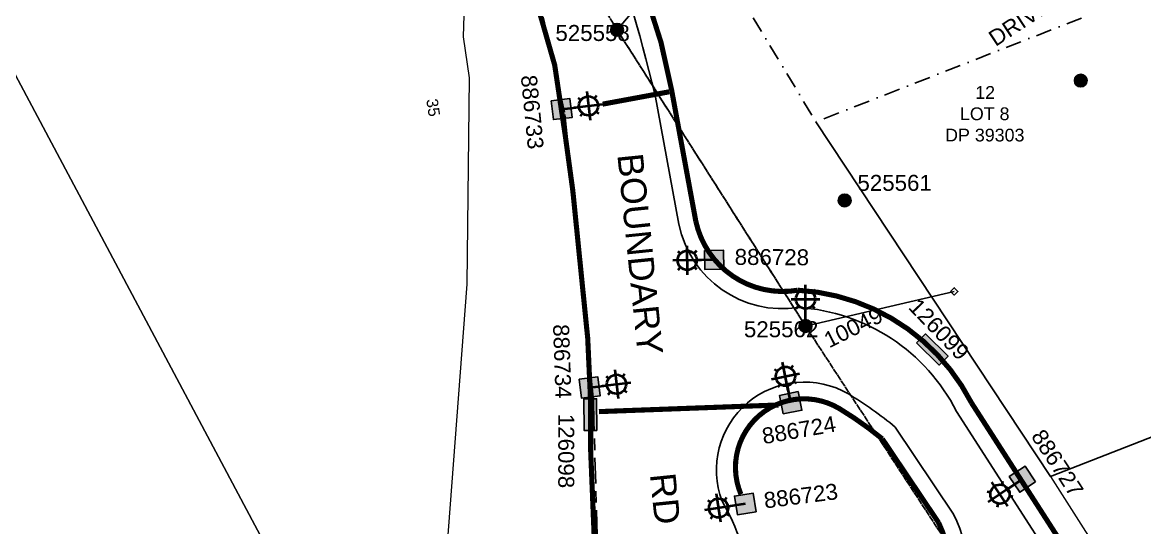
# Model space of a CAD drawing. Header units: metres. Extents: x 303471 to 304743, y 6269257 to 6269879.
# Drawn here: x 304085.2 to 304260.9, y 6269504.7 to 6269583.8 of the extents above; entities that cross this region are included whole.
import ezdxf
from ezdxf.enums import TextEntityAlignment as Align

# ---------------------------------------------------------------- set-up
doc = ezdxf.new("R2010")
doc.units = ezdxf.units.M
for name, pattern in [('Cable Exist OH', [1, 1, 0]), ('Cable Exist UG', [8.2, 4, -1.2, 1.8, -1.2]), ('DASHDOT2', [0.5, 0.25, -0.125, 0, -0.125]), ('PHANTOM2', [1.25, 0.625, -0.125, 0.125, -0.125, 0.125, -0.125])]:
    doc.linetypes.add(name, pattern=pattern)
doc.layers.get('0').update_dxf_attribs({"color": 6})
for name, color, linetype in [('_User Miscellaneous1', 7, 'Continuous'), ('_User Miscellaneous12', 7, 'Continuous'), ('_User_SL_Exist', 7, 'Continuous'), ('Equip_SP_SL_EXT', 7, 'Continuous'), ('Equip_SP_SL_MOD', 3, 'Continuous'), ('Mains_HV_EXT', 1, 'Continuous'), ('Mains_LV_EXT', 5, 'Continuous'), ('Mains_SL_EXT', 3, 'Continuous'), ('Services_SP_EXT', 7, 'Continuous'), ('SupportsOH_SP_TR_HV_LV_SL_MOD', 3, 'Continuous'), ('SupportsUG_SP_LV_EXT', 7, 'Continuous'), ('SupportsUG_SP_LV_SL_EXT', 7, 'Continuous')]:
    doc.layers.add(name, color=color, linetype=linetype)
doc.layers.add('Cadastre Land Parcels_SP_EXT', color=7, linetype='Continuous', lineweight=5)
doc.styles.add('COLUMN_LABEL', font='arial.ttf')
doc.styles.add('iecARIAL', font='arial.ttf', dxfattribs={"height": 2})
doc.styles.add('POLE_LABEL', font='arial.ttf')
doc.styles.get("Standard").update_dxf_attribs({"font": 'arial.ttf'})
doc.linetypes.add('Cable 1', pattern='A,7,-3,["//",Standard,S=1.5,R=0,X=-2.1,Y=-0.7],-0.001', length=10.001)

# ---------------------------------------------------------------- blocks, each defined once
blk = doc.blocks.new('SL_LANTERN_EXT')
at = {"lineweight": 40}
for p, q in [((-1.46, 5.68), (-1.06, 5.28)), ((0, 1.97), (0, 6.47)), ((1.46, 5.68), (1.06, 5.28)), ((-2.25, 4.22), (2.25, 4.22)), ((-1.46, 2.76), (-1.06, 3.16)), ((0, 0), (0, 2.72)), ((1.46, 2.76), (1.06, 3.16))]:
    blk.add_line(p, q, dxfattribs=at)
blk.add_circle((0, 4.22), 1.5, dxfattribs=at)
at = {"style": 'iecARIAL', "flags": 8}
blk.add_attdef('ASSET_NUM', (1.5, 1.5), '', height=2.5, dxfattribs=at)
for tag, p, height, flags in [('OPERATING_VOLTAGE', (0.98, -1.65), 0.2, 9), ('ORIENTATION', (0.98, -1.85), 0.2, 9), ('CONSTRUCTED_VOLTAGE', (0.98, -0.65), 0.2, 9), ('CONTROL_TYPE', (0.98, -0.85), 0.2, 9), ('LANTERN_PURPOSE', (0.98, -1.05), 0.2, 9), ('LANTERN_TYPE', (0.98, -1.25), 0.2, 9), ('NO_PHASES', (0.98, -1.45), 0.2, 9), ('LNUMBER', (2.18, -3.25), 2.5, 8), ('OWNED_BY', (0.98, -2.05), 0.2, 9), ('STATE', (0.98, -2.25), 0.2, 9), ('USAGE', (0.98, -2.45), 0.2, 9), ('CEXIST', (0.98, -2.65), 0.2, 9), ('CNEW', (0.98, -2.85), 0.2, 9), ('CNUMBER', (0.98, -3.05), 0.2, 9), ('CREMOVE', (0.98, -3.25), 0.2, 9), ('CREPLACE', (0.98, -3.45), 0.2, 9), ('LKINGHEIGHT', (0.98, -3.65), 0.2, 9), ('LBRACKET', (0.98, -3.85), 0.2, 9), ('LBRACKETVOCAB', (0.98, -4.05), 0.2, 9), ('LCATEGORY', (0.98, -4.25), 0.2, 9), ('LCHARGE1', (0.98, -4.45), 0.2, 9), ('LCHARGE1PERCENT', (0.98, -4.65), 0.2, 9), ('LCHARGE2', (0.98, -4.85), 0.2, 9), ('LCHARGE2PERCENT', (0.98, -5.05), 0.2, 9), ('LCHARGE3', (0.98, -5.25), 0.2, 9), ('LCHARGE3PERCENT', (0.98, -5.45), 0.2, 9), ('LEXIST', (0.98, -5.65), 0.2, 9), ('LLAMP', (0.98, -5.85), 0.2, 9), ('LLAMPVOCAB', (0.98, -6.05), 0.2, 9), ('LMAST', (0.98, -6.25), 0.2, 9), ('LMASTVOCAB', (0.98, -6.45), 0.2, 9), ('LNEW', (0.98, -6.65), 0.2, 9), ('LANTNUMBER', (0.98, -6.85), 0.2, 9), ('LOUTREACH', (0.98, -7.25), 0.2, 9), ('LOUTREACHVOCAB', (0.98, -7.45), 0.2, 9), ('LRATECODE', (0.98, -7.65), 0.2, 9), ('LREMOVE', (0.98, -7.85), 0.2, 9), ('LREPLACE', (0.98, -8.05), 0.2, 9), ('LTYPE', (0.98, -8.25), 0.2, 9), ('LTYPEVOCAB', (0.98, -8.45), 0.2, 9), ('LEGEND', (0.98, -8.65), 0.2, 9), ('LOCATION', (0.98, -8.85), 0.2, 9), ('STREETNAME', (0.98, -9.25), 0.2, 9), ('SUBURB', (0.98, -9.45), 0.2, 1), ('NOTES', (0.98, -9.05), 0.2, 9)]:
    blk.add_attdef(tag, p, '', height=height, dxfattribs=dict(flags=flags))
blk = doc.blocks.new('CCP_EXT')
at = {"flags": 9}
for tag, p in [('STATE', (0, -1.8)), ('LIFE_SUPPORT', (0, -1.6)), ('NOTES', (0, -2))]:
    blk.add_attdef(tag, text='', height=0.2, dxfattribs=at).set_placement(p, align=Align.MIDDLE_LEFT)
blk.add_wipeout([(0, 0.57), (0.57, 0), (0, -0.57), (-0.57, 0)])
blk.add_lwpolyline([(-0.57, 0), (0, 0.57), (0.57, 0), (0, -0.57), (-0.57, 0)])
at = {"flags": 1}
blk.add_attdef('Z', (0, 0), '', height=0.2, dxfattribs=at)
at = {"flags": 9}
for tag, p in [('CCP_TYPE', (0, 0)), ('CONSTRUCTED_VOLTAGE', (0, -0.2)), ('OPERATING_VOLTAGE', (0, -0.6)), ('ORIENTATION', (0, -0.8)), ('OWNED_BY', (0, -1)), ('NO_PHASES', (0, -0.4)), ('USAGE', (0, -1.2)), ('LEGEND', (0, -1.4))]:
    blk.add_attdef(tag, text='', height=0.2, dxfattribs=at).set_placement(p, align=Align.MIDDLE_LEFT)
blk = doc.blocks.new('POLE_EXT')
blk.add_hatch(color=256).paths.add_polyline_path([(-1, 0, 1), (1, 0, 1)])
blk.add_lwpolyline([(-1, 0, 1), (1, 0, 1)], format="xyb", close=True)
for tag, height, flags, p in [('pNumber', 2.5, 8, (-17.84, 2.07)), ('OWNED_BY', 0.2, 9, (1.35, -0.4)), ('SPECIAL_USE', 0.2, 9, (1.35, -0.8)), ('STATE', 0.2, 9, (1.35, -1)), ('cLV', 0.2, 9, (1.35, -1.4)), ('hDepth', 0.2, 9, (1.35, -1.6)), ('hDia', 0.2, 9, (1.35, -1.8)), ('PARENT', 0.2, 9, (1.35, -0.6)), ('USAGE', 0.2, 9, (1.35, -1.2)), ('cHV', 0.2, 9, (1.35, -2)), ('cLinedev', 0.2, 9, (1.35, -3.4)), ('LBRACKET', 0.2, 9, (1.35, -2.2)), ('LExisting', 0.2, 9, (1.35, -2.4)), ('LANTNUMBER', 0.2, 9, (1.35, -2.6)), ('LOther', 0.2, 9, (1.35, -2.8)), ('LRemove', 0.2, 9, (1.35, -3)), ('LEGEND', 0.2, 9, (1.35, -3.2)), ('LOCATION', 0.2, 9, (1.35, -3.6)), ('pExisting', 0.2, 9, (1.35, -3.8)), ('pFooting', 0.2, 9, (1.35, -4.4)), ('pNew', 0.2, 9, (1.35, -4.6)), ('pRelocate', 0.2, 9, (1.35, -5)), ('pRemove', 0.2, 9, (1.35, -5.2)), ('PFNUMBER', 0.2, 9, (1.35, -4)), ('NEWPFNUMBER', 0.2, 9, (1.35, -4.2)), ('pReplace', 0.2, 9, (1.35, -5.4)), ('pStay', 0.2, 9, (1.35, -5.6)), ('pType', 0.2, 9, (1.35, -5.8)), ('cspan', 0.2, 9, (1.35, -6)), ('STREETNAME', 0.2, 9, (1.35, -6.2)), ('SUBURB', 0.2, 9, (1.35, -6.4)), ('OPERATED_BY', 0.2, 9, (1.36, -7.01)), ('NOTES', 0.2, 9, (1.35, -6.6)), ('MAINTAINED_BY', 0.2, 9, (1.36, -6.81))]:
    blk.add_attdef(tag, text='', height=height, dxfattribs=dict(flags=flags)).set_placement(p, align=Align.MIDDLE_LEFT)
at = {"style": 'POLE_LABEL'}
for tag, height, flags, p in [('ASSET_NUM', 2.5, 8, (2, 2)), ('STRUCTURE_PLANT_NUMBER', 0.2, 9, (1.35, 0.03)), ('STREET_CODE', 0.2, 9, (1.35, -0.2))]:
    blk.add_attdef(tag, text='', height=height, dxfattribs=dict(at, flags=flags)).set_placement(p, align=Align.MIDDLE_LEFT)
at = {"flags": 1}
blk.add_attdef('Z', (1.35, -7.33), '', height=0.2, dxfattribs=at)
blk = doc.blocks.new('PILLAR_EXT')
blk.add_hatch(color=256).paths.add_polyline_path([(-2.475, 0.99), (-2.475, -0.99), (2.475, -0.99), (2.475, 0.99)])
blk.add_lwpolyline([(-2.475, -0.99), (2.475, -0.99), (2.475, 0.99), (-2.475, 0.99)], close=True)
at = {"style": 'iecARIAL', "flags": 8}
blk.add_attdef('ASSET_NUM', (1.5, 3.5), '', height=2.5, dxfattribs=at)
for tag, p, flags in [('OWNED_BY', (0, -0.2), 9), ('STATE', (0, -0.4), 9), ('SUPPORT_TYPE', (0, -0.6), 9), ('STREETNAME', (0, -1.8), 9), ('USAGE', (0, -0.8), 9), ('LEGEND', (0, -1), 9), ('LOCATION', (0, -1.2), 9), ('NOTES', (0, -1.4), 9), ('PARENT', (0, -1.6), 9), ('SUBURB', (0, -2), 1)]:
    blk.add_attdef(tag, p, '', height=0.2, dxfattribs=dict(flags=flags))
blk = doc.blocks.new('COLUMN_EXT')
blk.add_hatch(color=256).paths.add_polyline_path([(-1.49, 1.48), (-1.49, -1.49), (1.48, -1.49), (1.48, 1.48)])
blk.add_lwpolyline([(-1.49, -1.49), (1.48, -1.49), (1.48, 1.48), (-1.49, 1.48)], close=True)
for tag, height, style, flags, p in [('ASSET_NUM', 2.5, 'COLUMN_LABEL', 8, (2, 2)), ('STRUCTURE_PLANT_NUMBER', 0.2, 'POLE_LABEL', 9, (1.81, 0.03)), ('STREET_CODE', 0.2, 'COLUMN_LABEL', 9, (1.81, -0.2))]:
    blk.add_attdef(tag, text='', height=height, dxfattribs=dict(style=style, flags=flags)).set_placement(p, align=Align.MIDDLE_LEFT)
at = {"flags": 9}
for tag, p in [('COLUMN_TYPE', (1.81, -0.4)), ('OWNED_BY', (1.81, -0.6)), ('STATE', (1.81, -0.8)), ('USAGE', (1.81, -1)), ('STREETNAME', (1.81, -1.6)), ('SUBURB', (1.81, -1.8)), ('LEGEND', (1.81, -1.2)), ('LOCATION', (1.81, -1.4)), ('NOTES', (1.81, -2))]:
    blk.add_attdef(tag, text='', height=0.2, dxfattribs=at).set_placement(p, align=Align.MIDDLE_LEFT)
at = {"flags": 1}
blk.add_attdef('Z', (1.81, -2.35), '', height=0.2, dxfattribs=at)

msp = doc.modelspace()

# ---------------------------------------------------------------- linework, layer by layer
at = {"layer": '_User Miscellaneous1', "color": 1, "linetype": 'DASHDOT2', "ltscale": 10, "flags": 128}
msp.add_lwpolyline([(304479.892, 6269741.655), (304505.67, 6269683.99), (304349.291, 6269622.884), (304338.368, 6269618.616), (304209.389, 6269568.217), (304209.389, 6269568.217), (304176.396, 6269623.063), (304315.405, 6269677.381), (304326.328, 6269681.65)], close=True, dxfattribs=at)
at = {"layer": '_User Miscellaneous12', "linetype": 'Continuous'}
msp.add_lwpolyline([(304209.389, 6269568.217), (304246.113, 6269512.711), (304411.245, 6269577.172), (304532.255, 6269624.473), (304505.67, 6269683.99)], dxfattribs=at)
at = {"layer": '_User Miscellaneous12', "const_width": 0.8}
for points in [[(304174.712, 6269502.387), (304174.129, 6269516.619), (304174.129, 6269524.202), (304173.662, 6269534.351), (304171.329, 6269557.449), (304170.162, 6269565.965), (304168.492, 6269577.112), (304163.98, 6269592.796), (304159.197, 6269604.345), (304155.813, 6269614.844), (304154.588, 6269617.352), (304153.515, 6269619.17), (304152.689, 6269620.63)], [(304176.012, 6269570.999), (304186.424, 6269572.925)], [(304175.414, 6269522.855), (304203.524, 6269523.895)]]:
    msp.add_lwpolyline(points, dxfattribs=at)
at = {"layer": 'Cadastre Land Parcels_SP_EXT', "linetype": 'Continuous'}
for points in [[(304152.313, 6269460.236), (304150.544, 6269487.01), (304154.768, 6269542.807), (304155.158, 6269575.109), (304154.207, 6269581.534), (304154.538, 6269591.646), (304150.919, 6269606.372), (304146.696, 6269617.993), (304080.055, 6269583.019), (304149.46, 6269452.566), (304152.313, 6269460.236)], [(304146.931, 6269446.792), (304149.46, 6269452.566), (304080.055, 6269583.019), (303991.458, 6269536.35), (304046.863, 6269432.161), (304072.853, 6269443.955), (304090.984, 6269440.305), (304126.864, 6269439), (304146.931, 6269446.792)], [(304302.55, 6269424.069), (304468.329, 6269449.273), (304461.985, 6269463.489), (304411.245, 6269577.172), (304246.113, 6269512.711), (304302.55, 6269424.069)]]:
    msp.add_lwpolyline(points, close=True, dxfattribs=at)
at = {"layer": 'Mains_HV_EXT', "linetype": 'Cable Exist UG'}
msp.add_lwpolyline([(304074.456, 6269412.618), (304099.524, 6269416.517), (304122.656, 6269419.738), (304122.656, 6269419.738), (304141.034, 6269423.609), (304156.039, 6269430.27), (304168.511, 6269436.866), (304172.27, 6269439.136), (304174.666, 6269441.562), (304174.666, 6269441.562), (304176.79, 6269446.809), (304177.744, 6269450.226), (304175.856, 6269478.84), (304174.634, 6269521.311), (304174.559, 6269524.595), (304174.559, 6269524.595), (304170.039, 6269569.763), (304163.807, 6269597.317), (304155.293, 6269619.747), (304154.334, 6269622.364)], dxfattribs=at)
at = {"layer": 'Mains_LV_EXT', "linetype": 'Cable Exist OH'}
for points in [[(304178.258, 6269582.629), (304150.739, 6269628.282)], [(304207.77, 6269536.255), (304178.258, 6269582.629)], [(304258.698, 6269458.227), (304241.573, 6269484.463), (304207.77, 6269536.255)]]:
    msp.add_lwpolyline(points, dxfattribs=at)
at = {"layer": 'Mains_SL_EXT', "linetype": 'Cable Exist OH'}
for points in [[(304178.258, 6269582.629), (304207.77, 6269536.255)], [(304263.999, 6269450.105), (304241.573, 6269484.463), (304207.77, 6269536.255)]]:
    msp.add_lwpolyline(points, dxfattribs=at)
at = {"layer": 'Services_SP_EXT'}
msp.add_lwpolyline([(304196.032, 6269596.657), (304188.885, 6269595.153), (304178.258, 6269582.629)], dxfattribs=at)

# ---------------------------------------------------------------- block references
at = {"layer": '_User_SL_Exist'}
for p, rotation in [((304193.469, 6269546.62), 91.00702264961038), ((304205.453, 6269524.246), 11.32283137350874), ((304241.722, 6269512.283), 123.6972902758379)]:
    msp.add_blockref('SL_LANTERN_EXT', p, dxfattribs=dict(at, rotation=rotation))
ref = msp.add_blockref('COLUMN_EXT', (304193.469, 6269546.62), dxfattribs=dict(at, rotation=91.0073547139111))
ref.add_attrib('ASSET_NUM', '886728', dxfattribs={"layer": '0', "height": 2.5, "rotation": 359.62885, "style": 'COLUMN_LABEL'}).set_placement((304196.678, 6269548.336), align=Align.TOP_LEFT)
ref = msp.add_blockref('COLUMN_EXT', (304205.453, 6269524.246), dxfattribs=dict(at, rotation=11.32316343780942))
ref.add_attrib('ASSET_NUM', '886724', dxfattribs={"layer": '0', "height": 2.5, "rotation": 9.94466, "style": 'COLUMN_LABEL'}).set_placement((304200.771, 6269520.218), align=Align.TOP_LEFT)
ref = msp.add_blockref('COLUMN_EXT', (304241.722, 6269512.283), dxfattribs=dict(at, rotation=123.6976223401386))
ref.add_attrib('ASSET_NUM', '886727', dxfattribs={"layer": '0', "height": 2.5, "rotation": 303, "style": 'COLUMN_LABEL'}).set_placement((304245.1, 6269520.37), align=Align.TOP_LEFT)
at = {"layer": 'Equip_SP_SL_EXT'}
for p, rotation in [((304169.592, 6269570.219), 276.9211350596084), ((304173.973, 6269526.634), 276.9211350596084), ((304198.327, 6269508.395), 98.70003572419472)]:
    msp.add_blockref('SL_LANTERN_EXT', p, dxfattribs=dict(at, rotation=rotation))
at = {"layer": 'Equip_SP_SL_MOD'}
ref = msp.add_blockref('SL_LANTERN_EXT', (304207.77, 6269536.255), dxfattribs=at)
ref.add_attrib('ASSET_NUM', '10049', dxfattribs={"layer": '0', "height": 2.5, "rotation": 26.5924, "style": 'iecARIAL'}).set_placement((304219.594, 6269538.209), align=Align.MIDDLE_RIGHT)
at = {"layer": 'SupportsOH_SP_TR_HV_LV_SL_MOD'}
ref = msp.add_blockref('POLE_EXT', (304178.258, 6269582.629), dxfattribs=at)
ref.add_attrib('ASSET_NUM', '525558', dxfattribs={"layer": '0', "height": 2.5, "rotation": 359.93878, "style": 'POLE_LABEL'}).set_placement((304180.258, 6269583.379), align=Align.TOP_RIGHT)
msp.add_blockref('POLE_EXT', (304250.861, 6269574.681), dxfattribs=at)
ref = msp.add_blockref('POLE_EXT', (304213.896, 6269555.915), dxfattribs=dict(at, rotation=0.04731903822326443))
ref.add_attrib('ASSET_NUM', '525561', dxfattribs={"layer": '0', "height": 2.5, "rotation": 0.05885, "style": 'POLE_LABEL'}).set_placement((304215.896, 6269556.665), align=Align.BOTTOM_LEFT)
ref = msp.add_blockref('POLE_EXT', (304207.77, 6269536.255), dxfattribs=at)
ref.add_attrib('ASSET_NUM', '525562', dxfattribs={"layer": '0', "height": 2.5, "rotation": 0.03131, "style": 'POLE_LABEL'}).set_placement((304209.77, 6269537.005), align=Align.TOP_RIGHT)
at = {"layer": 'SupportsUG_SP_LV_EXT'}
ref = msp.add_blockref('PILLAR_EXT', (304174.071, 6269522.383), dxfattribs=dict(at, rotation=270.0769417057859))
ref.add_attrib('ASSET_NUM', '126098', dxfattribs={"layer": '0', "height": 2.5, "rotation": 270, "style": 'iecARIAL'}).set_placement((304170.304, 6269522.519), align=Align.MIDDLE_LEFT)
at = {"layer": 'SupportsUG_SP_LV_SL_EXT'}
ref = msp.add_blockref('COLUMN_EXT', (304169.592, 6269570.219), dxfattribs=dict(at, rotation=276.9214671239091))
ref.add_attrib('ASSET_NUM', '886733', dxfattribs={"layer": '0', "height": 2.5, "rotation": 275.54296, "style": 'COLUMN_LABEL'}).set_placement((304165.672, 6269575.672), align=Align.TOP_LEFT)
ref = msp.add_blockref('COLUMN_EXT', (304173.973, 6269526.634), dxfattribs=dict(at, rotation=276.9214671239091))
ref.add_attrib('ASSET_NUM', '886734', dxfattribs={"layer": '0', "height": 2.5, "rotation": 272, "style": 'COLUMN_LABEL'}).set_placement((304170.726, 6269536.588), align=Align.TOP_LEFT)
ref = msp.add_blockref('COLUMN_EXT', (304198.327, 6269508.395), dxfattribs=dict(at, rotation=98.7003677884954))
ref.add_attrib('ASSET_NUM', '886723', dxfattribs={"layer": '0', "height": 2.5, "rotation": 7.32186, "style": 'COLUMN_LABEL'}).set_placement((304201.097, 6269510.168), align=Align.TOP_LEFT)

# ---------------------------------------------------------------- texts
at = {"layer": '_User Miscellaneous1'}
msp.add_text('BOUNDARY            RD', height=4, rotation=275.81786, dxfattribs=at).set_placement((304178.294, 6269563.082))
at = {"layer": '_User Miscellaneous1', "color": 8, "linetype": 'PHANTOM2', "lineweight": 0, "ltscale": 2, "insert": (304236.148, 6269582.021), "char_height": 2.5, "attachment_point": 1, "rotation": 33.42845}
msp.add_mtext_dynamic_manual_height_columns('DRIVEWAY', width=21.50522, gutter_width=40, heights=[0], dxfattribs=at)
at = {"layer": '_User Miscellaneous1', "linetype": 'Cable 1', "lineweight": 0, "insert": (304229.153, 6269573.821), "char_height": 2, "width": 13.02408, "attachment_point": 1}
msp.add_mtext('\\pi5.1839;12\\P\\pi2.7938;LOT 8      \\P\\pi0.46975;DP 39303', dxfattribs=at)
at = {"layer": 'Defpoints'}
msp.add_text('35', height=1.8, rotation=278.65179, dxfattribs=at).set_placement((304148.374, 6269571.706))

# ---------------------------------------------------------------- next in the draw order: block references
at = {"layer": 'Services_SP_EXT'}
msp.add_blockref('CCP_EXT', (304231.053, 6269541.676), dxfattribs=at)

# ---------------------------------------------------------------- next in the draw order: block references
msp.add_blockref('CCP_EXT', (304231.053, 6269541.676), dxfattribs=at)

# ---------------------------------------------------------------- next in the draw order: linework, layer by layer
at = {"layer": '_User Miscellaneous12', "const_width": 0.8}
msp.add_lwpolyline([(304197.649, 6269509.922, -0.7274529), (304213.094, 6269523.314, -0.0355073), (304219.796, 6269518.585), (304228.609, 6269505.466, -0.2393029), (304228.317, 6269489.834, 1.93698), (304257.89, 6269486.684), (304233.742, 6269524.248, 0.2665993), (304206.561, 6269541.863, -0.4029258), (304190.579, 6269552.712), (304186.8, 6269573.2, 0.0902489), (304176.221, 6269601.827, 0.0569348), (304162.754, 6269634.722, -0.0289249), (304155.744, 6269647.97, -1.5702464)], format="xyb", dxfattribs=at)
at = {"layer": '_User Miscellaneous12', "linetype": 'Continuous'}
msp.add_lwpolyline([(304218.515, 6269442.533, -0.0425606), (304209.361, 6269459.154, -0.0218869), (304203.994, 6269472.803, -0.0429689), (304201.662, 6269482.135, 0.0023382), (304199.445, 6269495.551, 0.0866839), (304194.72, 6269508.849, -0.7071539), (304214.49, 6269525.625, -0.0371779), (304221.817, 6269520.418), (304230.952, 6269506.82, -0.2464654), (304230.538, 6269488.265, 1.9537054), (304255.573, 6269485.295), (304231.399, 6269522.9, 0.2652054), (304206.698, 6269539.15, -0.3979305), (304187.93, 6269552.189), (304184.159, 6269572.637, 0.0246613), (304175.69, 6269601.269, 0.050575), (304162.313, 6269629.838, -0.0255924), (304153.297, 6269646.828)], format="xyb", dxfattribs=at)
at = {"layer": 'Services_SP_EXT'}
msp.add_lwpolyline([(304231.053, 6269541.676), (304207.77, 6269536.255)], dxfattribs=at)

# ---------------------------------------------------------------- next in the draw order: block references
at = {"layer": 'SupportsUG_SP_LV_EXT'}
ref = msp.add_blockref('PILLAR_EXT', (304227.62, 6269532.584), dxfattribs=dict(at, rotation=315.4579304955401))
ref.add_attrib('ASSET_NUM', '126099', dxfattribs={"layer": '0', "height": 2.5, "rotation": 314, "style": 'iecARIAL'}).set_placement((304224.63, 6269539.942), align=Align.MIDDLE_LEFT)

doc.saveas('drawing.dxf')
